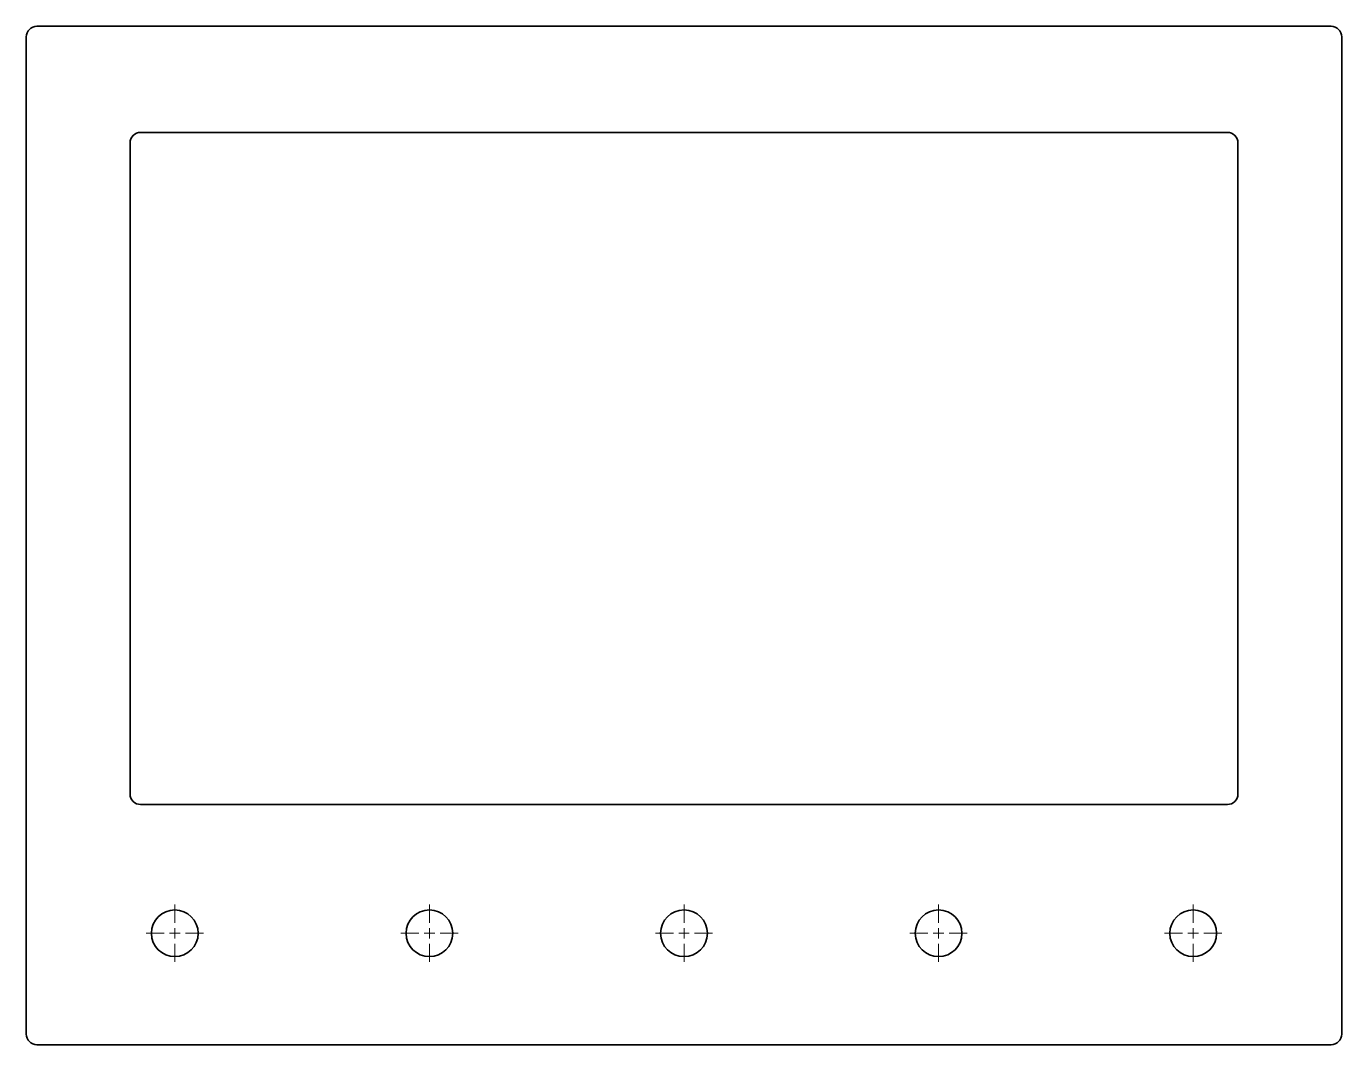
# Model space of a CAD drawing. Header units: millimetres. Extents: x -696 to -76, y -161 to 319.
import ezdxf

# ---------------------------------------------------------------- set-up
doc = ezdxf.new("R2010")
doc.units = ezdxf.units.MM

# ---------------------------------------------------------------- blocks, each defined once
blk = doc.blocks.new('SW_CENTERMARKSYMBOL_0')
at = {"color": 0, "linetype": 'Continuous', "lineweight": 18}
for p, q in [((0, 5), (0, 13.5)), ((-5, 0), (-13.5, 0)), ((0, 0), (-2.5, 0)), ((0, 0), (0, 2.5)), ((0, 0), (0, -2.5)), ((0, 0), (2.5, 0)), ((5, 0), (13.5, 0)), ((0, -5), (0, -13.5))]:
    blk.add_line(p, q, dxfattribs=at)
blk = doc.blocks.new('SW_CENTERMARKSYMBOL_1')
at = {"color": 0, "linetype": 'Continuous', "lineweight": 18}
for p, q in [((0, 5), (0, 13.5)), ((-5, 0), (-13.5, 0)), ((0, 0), (-2.5, 0)), ((0, 0), (0, 2.5)), ((0, 0), (0, -2.5)), ((0, 0), (2.5, 0)), ((5, 0), (13.5, 0)), ((0, -5), (0, -13.5))]:
    blk.add_line(p, q, dxfattribs=at)
blk = doc.blocks.new('SW_CENTERMARKSYMBOL_2')
at = {"color": 0, "linetype": 'Continuous', "lineweight": 18}
for p, q in [((0, 5), (0, 13.5)), ((-5, 0), (-13.5, 0)), ((0, 0), (-2.5, 0)), ((0, 0), (0, 2.5)), ((0, 0), (0, -2.5)), ((0, 0), (2.5, 0)), ((5, 0), (13.5, 0)), ((0, -5), (0, -13.5))]:
    blk.add_line(p, q, dxfattribs=at)
blk = doc.blocks.new('SW_CENTERMARKSYMBOL_3')
at = {"color": 0, "linetype": 'Continuous', "lineweight": 18}
for p, q in [((0, 5), (0, 13.5)), ((-5, 0), (-13.5, 0)), ((0, 0), (-2.5, 0)), ((0, 0), (0, 2.5)), ((0, 0), (0, -2.5)), ((0, 0), (2.5, 0)), ((5, 0), (13.5, 0)), ((0, -5), (0, -13.5))]:
    blk.add_line(p, q, dxfattribs=at)
blk = doc.blocks.new('SW_CENTERMARKSYMBOL_4')
at = {"color": 0, "linetype": 'Continuous', "lineweight": 18}
for p, q in [((0, 5), (0, 13.5)), ((-5, 0), (-13.5, 0)), ((0, 0), (-2.5, 0)), ((0, 0), (0, 2.5)), ((0, 0), (0, -2.5)), ((0, 0), (2.5, 0)), ((5, 0), (13.5, 0)), ((0, -5), (0, -13.5))]:
    blk.add_line(p, q, dxfattribs=at)

msp = doc.modelspace()

# ---------------------------------------------------------------- linework, layer by layer
at = {"color": 7, "linetype": 'Continuous', "lineweight": 35}
for p, q in [((-81.05, 319.43), (-691.05, 319.43)), ((-696.05, 314.43), (-696.05, -155.57)), ((-76.05, -155.57), (-76.05, 314.43)), ((-129.95, 269.43), (-642.15, 269.43)), ((-647.15, 264.43), (-647.15, -42.37)), ((-124.95, -42.37), (-124.95, 264.43)), ((-642.15, -47.37), (-129.95, -47.37)), ((-691.05, -160.57), (-81.05, -160.57))]:
    msp.add_line(p, q, dxfattribs=at)
for centre in [(-626.05, -108.07), (-506.05, -108.07), (-386.05, -108.07), (-266.05, -108.07), (-146.05, -108.07)]:
    msp.add_circle(centre, 11, dxfattribs=at)
for centre, start, end in [((-691.05, 314.43), 90, 180), ((-81.05, 314.43), 0, 90), ((-642.15, 264.43), 90, 180), ((-129.95, 264.43), 0, 90), ((-642.15, -42.37), 180, 270), ((-129.95, -42.37), 270, 0), ((-691.05, -155.57), 180, 270), ((-81.05, -155.57), 270, 0)]:
    msp.add_arc(centre, 5, start, end, dxfattribs=at)

# ---------------------------------------------------------------- block references
at = {"color": 7, "linetype": 'Continuous', "lineweight": 18}
for name, p in [('SW_CENTERMARKSYMBOL_0', (-626.05, -108.07)), ('SW_CENTERMARKSYMBOL_1', (-506.05, -108.07)), ('SW_CENTERMARKSYMBOL_2', (-386.05, -108.07)), ('SW_CENTERMARKSYMBOL_3', (-266.05, -108.07)), ('SW_CENTERMARKSYMBOL_4', (-146.05, -108.07))]:
    msp.add_blockref(name, p, dxfattribs=at)

doc.saveas('drawing.dxf')
